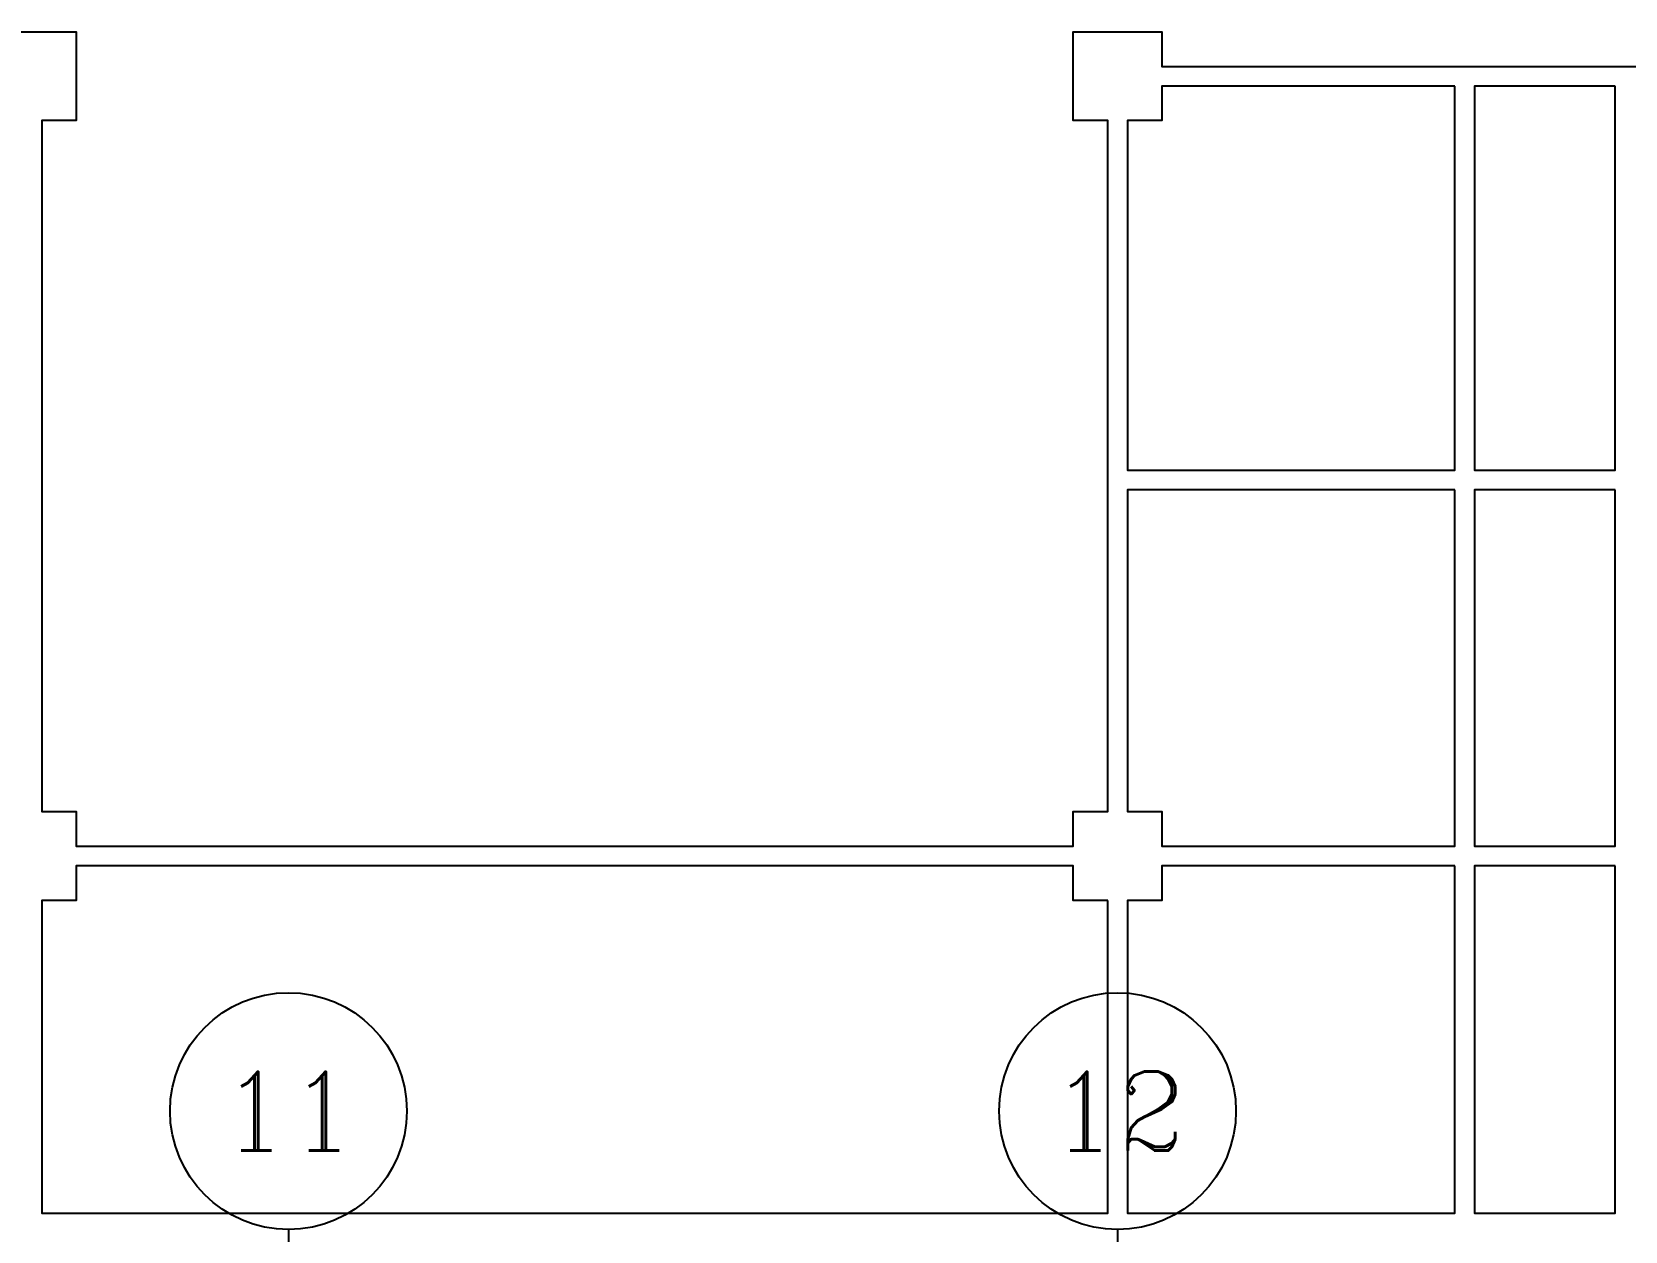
# Model space of a CAD drawing. Header units: millimetres. Extents: x -960 to 41501, y -1010 to 11880.
# Drawn here: x 8260 to 9874, y 10283 to 11499 of the extents above; entities that cross this region are included whole.
import ezdxf
from ezdxf.enums import TextEntityAlignment as Align

# ---------------------------------------------------------------- set-up
doc = ezdxf.new("R2010")
doc.units = ezdxf.units.MM
doc.header["$LTSCALE"] = 100
doc.linetypes.add('X-S-FAB-L10$0$COL-CEN-LIN', pattern=[3.25, 2.5, -0.25, 0.25, -0.25])
for name, color, linetype in [('0-xref', 7, 'Continuous'), ('X-S-FAB-L10$0$0-DIM-TXT', 8, 'Continuous'), ('X-S-FAB-L10$0$0-MC', 8, 'Continuous'), ('X-S-FAB-L10$0$0-NC', 8, 'Continuous'), ('X-S-FAB-L10$0$BLOCK', 8, 'Continuous'), ('X-S-FAB-L10$0$CCL', 8, 'X-S-FAB-L10$0$COL-CEN-LIN'), ('X-S-FAB-L10$0$Steel Frame-188K', 8, 'Continuous')]:
    doc.layers.add(name, color=color, linetype=linetype)
doc.layers.add('X-S-FAB-L10$0$A-BLOCK', color=8, linetype='Continuous', plot=False)
doc.styles.add('X-S-FAB-L10$0$CHINA', font='simplex.shx', dxfattribs={"width": 0.75, "bigfont": 'chineset.shx'})
doc.styles.add('X-S-FAB-L10$0$COL-NUM', font='romanc')
doc.styles.add('X-S-FAB-L10$0$Standard', font='', dxfattribs={"width": 0.8})
doc.styles.add('X-S-FAB-L10$0$TG_NOTE_TEXT', font='simplex.shx', dxfattribs={"width": 0.75, "bigfont": 'chineset.shx'})
doc.styles.get('X-S-FAB-L10$0$Standard').set_extended_font_data('Microsoft JhengHei')

# ---------------------------------------------------------------- blocks, each defined once
blk = doc.blocks.new('X-S-FAB-L10$0$cn-y')
at = {"layer": 'X-S-FAB-L10$0$0-MC'}
blk.add_circle((-50, 0), 50, dxfattribs=at)
at = {"layer": 'X-S-FAB-L10$0$0-NC', "style": 'X-S-FAB-L10$0$COL-NUM'}
blk.add_attdef('GRID-Y', text='', height=50, dxfattribs=at).set_placement((-50, 0), align=Align.MIDDLE_CENTER)
blk = doc.blocks.new('X-S-FAB-L10$0$FAB2-L05')
at = {"layer": 'X-S-FAB-L10$0$CCL'}
for p, q in [((-17640, 11005), (-17640, 0)), ((-16800, 11005), (-16800, 0))]:
    blk.add_line(p, q, dxfattribs=at)
at = {"layer": 'X-S-FAB-L10$0$A-BLOCK'}
ref = blk.add_blockref('X-S-FAB-L10$0$cn-y', (-17520, 11125), dxfattribs=dict(at, xscale=2.399999999999997, yscale=2.399999999999997, zscale=2.399999999999997))
ref.add_attrib('GRID-Y', '11', dxfattribs={"layer": 'X-S-FAB-L10$0$0-NC', "height": 80, "style": 'X-S-FAB-L10$0$COL-NUM'}).set_placement((-17640, 11125), align=Align.MIDDLE_CENTER)
ref = blk.add_blockref('X-S-FAB-L10$0$cn-y', (-16680, 11125), dxfattribs=dict(at, xscale=2.399999999999997, yscale=2.399999999999997, zscale=2.399999999999997))
ref.add_attrib('GRID-Y', '12', dxfattribs={"layer": 'X-S-FAB-L10$0$0-NC', "height": 80, "style": 'X-S-FAB-L10$0$COL-NUM'}).set_placement((-16800, 11125), align=Align.MIDDLE_CENTER)
blk = doc.blocks.new('X-S-FAB-L10')
at = {"layer": 'X-S-FAB-L10$0$Steel Frame-188K'}
blk.add_lwpolyline([(8215, 11499), (8305, 11499), (8305, 11409), (8270, 11409), (8270, 10708.6), (8305, 10708.6), (8305, 10673.6), (9315, 10673.6), (9315, 10708.6), (9350, 10708.6), (9350, 11409), (9315, 11409), (9315, 11499), (9405, 11499), (9405, 11464), (10155, 11464)], dxfattribs=at)
for points in [[(9701.8, 11444), (9405, 11444), (9405, 11409), (9370, 11409), (9370, 11054.7), (9701.8, 11054.7)], [(9864.3, 11444), (9721.8, 11444), (9721.8, 11054.7), (9864.3, 11054.7)], [(9701.8, 11034.7), (9370, 11034.7), (9370, 10708.6), (9405, 10708.6), (9405, 10673.6), (9701.8, 10673.6)], [(9864.3, 11034.7), (9721.8, 11034.7), (9721.8, 10673.6), (9864.3, 10673.6)], [(9350, 10618.6), (9315, 10618.6), (9315, 10653.6), (8305, 10653.6), (8305, 10618.6), (8270, 10618.6), (8270, 10301.6), (9350, 10301.6)], [(9701.8, 10653.6), (9405, 10653.6), (9405, 10618.6), (9370, 10618.6), (9370, 10301.6), (9701.8, 10301.6)], [(9864.3, 10653.6), (9721.8, 10653.6), (9721.8, 10301.6), (9864.3, 10301.6)]]:
    blk.add_lwpolyline(points, close=True, dxfattribs=at)
at = {"layer": 'X-S-FAB-L10$0$BLOCK'}
blk.add_blockref('X-S-FAB-L10$0$FAB2-L05', (26160, -720), dxfattribs=at)
at = {"style": 'X-S-FAB-L10$0$TG_NOTE_TEXT', "width": 0.5, "flags": 1}
for p in [(7463.3, 9020), (18268.3, 8649), (11197.8, 4800.2), (16485.8, 4800.2), (25420.3, 2635), (13360, 320, 0), (7463.3, -33.3)]:
    blk.add_attdef('WH', text='', height=20, dxfattribs=at).set_placement(p, align=Align.BOTTOM_LEFT)
at = {"width": 0.5}
for style, p in [('X-S-FAB-L10$0$TG_NOTE_TEXT', (7585, 9020)), ('X-S-FAB-L10$0$TG_NOTE_TEXT', (18390, 8649)), ('X-S-FAB-L10$0$TG_NOTE_TEXT', (11117.5, 4813.5)), ('X-S-FAB-L10$0$TG_NOTE_TEXT', (16607.5, 4813.5)), ('X-S-FAB-L10$0$TG_NOTE_TEXT', (25350, 2635)), ('X-S-FAB-L10$0$Standard', (13129.4, 325, 0)), ('X-S-FAB-L10$0$TG_NOTE_TEXT', (7585, -20))]:
    blk.add_attdef('DESC', text='', height=10, dxfattribs=dict(at, style=style)).set_placement(p, align=Align.BOTTOM_LEFT)
for tag, style, p in [('TYPE', 'X-S-FAB-L10$0$TG_NOTE_TEXT', (7619.3, 9020)), ('NO', 'X-S-FAB-L10$0$TG_NOTE_TEXT', (7650.1, 9020)), ('TYPE', 'X-S-FAB-L10$0$TG_NOTE_TEXT', (18424.2, 8649)), ('NO', 'X-S-FAB-L10$0$TG_NOTE_TEXT', (18455, 8649)), ('NO', 'X-S-FAB-L10$0$TG_NOTE_TEXT', (11088.6, 4813.5)), ('TYPE', 'X-S-FAB-L10$0$TG_NOTE_TEXT', (11151.8, 4813.5)), ('TYPE', 'X-S-FAB-L10$0$TG_NOTE_TEXT', (16641.8, 4813.5)), ('NO', 'X-S-FAB-L10$0$TG_NOTE_TEXT', (16672.6, 4813.5)), ('NO', 'X-S-FAB-L10$0$TG_NOTE_TEXT', (25313, 2635)), ('TYPE', 'X-S-FAB-L10$0$TG_NOTE_TEXT', (25350, 2635)), ('NO', 'X-S-FAB-L10$0$Standard', (13100, 320, 0)), ('TYPE', 'X-S-FAB-L10$0$Standard', (13129.4, 320, 0)), ('TYPE', 'X-S-FAB-L10$0$TG_NOTE_TEXT', (7619.3, -20)), ('NO', 'X-S-FAB-L10$0$TG_NOTE_TEXT', (7650.1, -20))]:
    blk.add_attdef(tag, text='', height=10, dxfattribs=dict(at, style=style)).set_placement(p, align=Align.BOTTOM_RIGHT)
for rotation, style, p in [(180, 'X-S-FAB-L10$0$Standard', (317.6, 7480)), (180, 'X-S-FAB-L10$0$Standard', (1217.6, 7480)), (90, 'X-S-FAB-L10$0$TG_NOTE_TEXT', (24310, 3647.5)), (270, 'X-S-FAB-L10$0$TG_NOTE_TEXT', (17080, 1605))]:
    blk.add_attdef('DESC', text='', height=10, rotation=rotation, dxfattribs=dict(at, style=style)).set_placement(p, align=Align.BOTTOM_LEFT)
for tag, rotation, style, p in [('TYPE', 180, 'X-S-FAB-L10$0$Standard', (317.6, 7480)), ('NO', 180, 'X-S-FAB-L10$0$Standard', (347, 7480)), ('TYPE', 180, 'X-S-FAB-L10$0$Standard', (1217.6, 7480)), ('NO', 180, 'X-S-FAB-L10$0$Standard', (1247, 7480)), ('TYPE', 90, 'X-S-FAB-L10$0$TG_NOTE_TEXT', (24310, 3647.5)), ('NO', 90, 'X-S-FAB-L10$0$TG_NOTE_TEXT', (24310, 3610.5)), ('TYPE', 270, 'X-S-FAB-L10$0$TG_NOTE_TEXT', (17080, 1605)), ('NO', 270, 'X-S-FAB-L10$0$TG_NOTE_TEXT', (17080, 1573))]:
    blk.add_attdef(tag, text='', height=10, rotation=rotation, dxfattribs=dict(at, style=style)).set_placement(p, align=Align.BOTTOM_RIGHT)
at = {"style": 'X-S-FAB-L10$0$TG_NOTE_TEXT', "width": 0.5, "flags": 1}
for rotation, p in [(180, (43, 7480)), (180, (943, 7480)), (90, (24310, 3717.8)), (270, (17080, 1711.7))]:
    blk.add_attdef('WH', text='', height=20, rotation=rotation, dxfattribs=at).set_placement(p, align=Align.BOTTOM_LEFT)
at = {"layer": 'X-S-FAB-L10$0$0-DIM-TXT', "style": 'X-S-FAB-L10$0$CHINA', "width": 0.75}
for p in [(667.4, 7855.1, -2689.4), (22627.4, 6728.8), (25644.7, 6728.8), (24778.8, 5569.1), (1118.3, 4980), (417.8, 4594.6), (23874.8, 4355), (22927.4, 4330.1), (23749.9, 3901.4), (417.8, 3765.2), (1118.3, 3730), (417.8, 3115.8), (536.9, 2227.8), (16909, 1782.7), (888.4, 880.5), (16977.4, 750), (18878.8, 750), (25641.2, 553.2), (21364, 526.9)]:
    blk.add_attdef('HIG', text='', height=80, dxfattribs=at).set_placement(p, align=Align.MIDDLE_LEFT)

msp = doc.modelspace()

# ---------------------------------------------------------------- block references
at = {"layer": '0-xref'}
msp.add_blockref('X-S-FAB-L10', (0, 0), dxfattribs=at)

doc.saveas('drawing.dxf')
